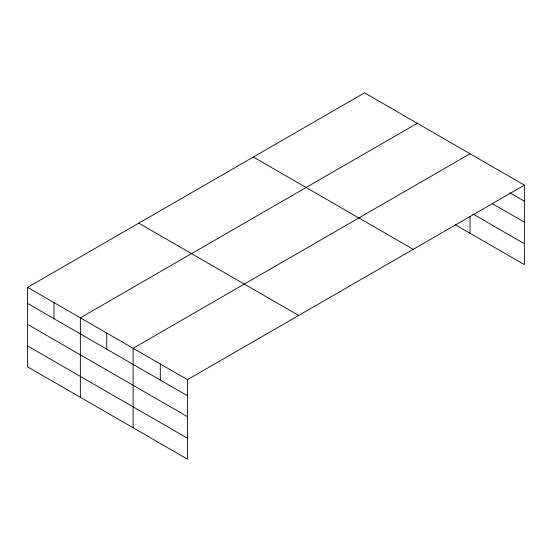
<?xml version="1.0" encoding="UTF-8"?>
<svg xmlns="http://www.w3.org/2000/svg" width="552" height="552" viewBox="0 0 552 552"><rect width="100%" height="100%" fill="white"/><g stroke="black" fill="none" stroke-linecap="round" stroke-linejoin="round"><path stroke-width="0.83" d="M27.6 287.364L187.473 379.666L187.473 459.161L27.6 366.859L27.6 287.364L364.527 92.84L524.4 185.141L524.4 264.636L455.386 224.795M417.284 123.303L80.357 317.821L80.357 397.316M470.042 153.76L133.115 348.284L133.115 427.779M187.473 379.666L524.4 185.141M509.71 192.758L524.4 201.245M492.08 203.502L524.4 222.159M472.981 214.031L524.4 243.715M253.34 157.037L413.213 249.338M138.787 223.174L298.66 315.475M27.6 303.462L187.473 395.763M27.6 324.383L187.473 416.684M27.6 345.938L187.473 438.24M470.042 216.515L470.042 233.254M160.294 363.975L160.294 380.073M106.736 333.056L106.736 349.154M53.979 302.593L53.979 318.697"/></g></svg>
